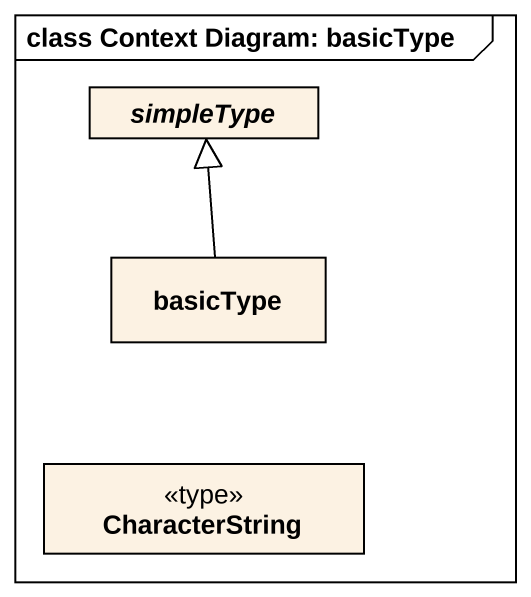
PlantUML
@startuml
mainframe class Context Diagram: basicType
hide circle
hide empty members
abstract class simpleType
class basicType
class CharacterString <<type>>
basicType -up-|> simpleType
@enduml
